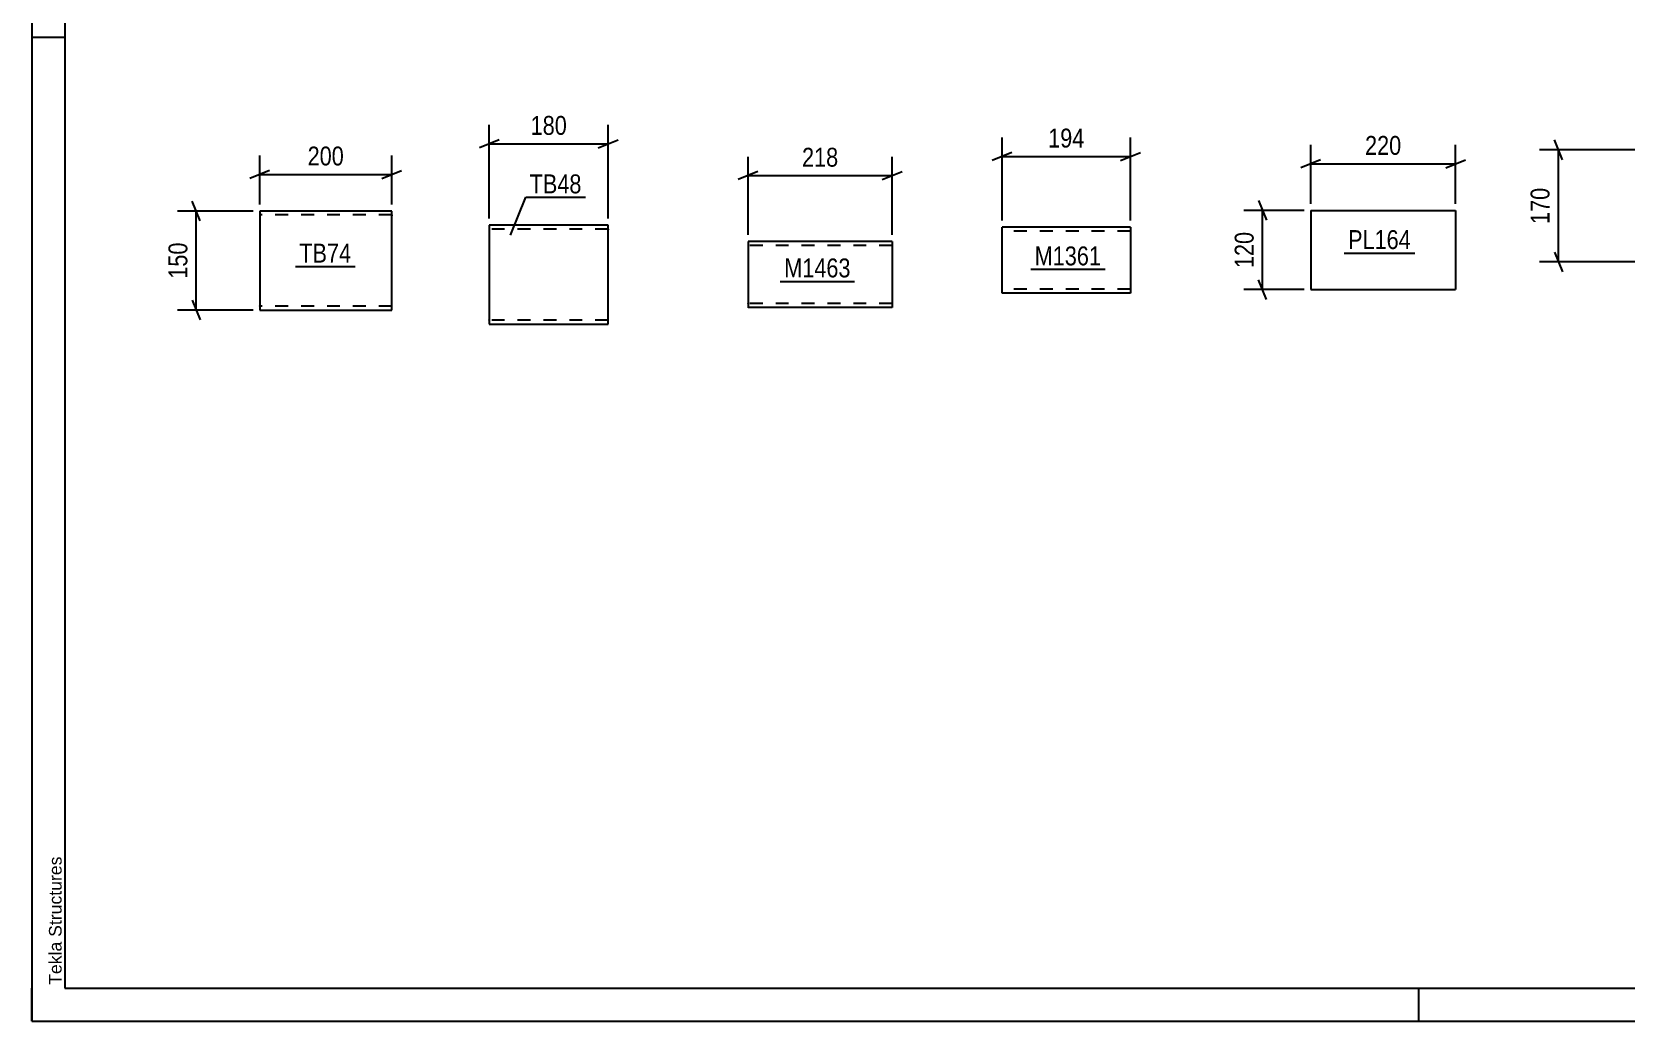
# Model space of a CAD drawing. Header units: millimetres. Extents: x 0 to 420, y 0 to 297.
# Drawn here: x 0 to 241.4, y 0 to 149.8 of the extents above; entities that cross this region are included whole.
import ezdxf

# ---------------------------------------------------------------- set-up
doc = ezdxf.new("R2010")
doc.units = ezdxf.units.MM
doc.linetypes.add('DXK_LINE_DOT2', pattern=[3.9198, 1.9599, -1.9599])
doc.styles.add('Arial', font='ARIAL.TTF', dxfattribs={"height": 0.2})
doc.styles.add('Arial Narrow', font='ARIALN.TTF', dxfattribs={"height": 0.2})

# ---------------------------------------------------------------- blocks, each defined once
blk = doc.blocks.new('Unknown-203762959-1135')
at = {"color": 5, "linetype": 'Continuous'}
for p, q in [((0, 297), (0, 0)), ((5, 292), (5, 5)), ((5, 149), (0, 149)), ((0, 0), (0, 5)), ((5, 5), (415, 5)), ((210, 0), (210, 5)), ((0, 0), (420, 0))]:
    blk.add_line(p, q, dxfattribs=at)
at = {"color": 174, "linetype": 'Continuous', "style": 'Arial'}
blk.add_text('Tekla Structures', height=1.9102, rotation=90, dxfattribs=at).set_placement((4.5, 5.5))
blk = doc.blocks.new('Part-203762959-2860 - 2855')
at = {"color": 2, "linetype": 'Continuous'}
for p, q in [((54.49, 122.71), (34.49, 122.71)), ((34.49, 122.71), (34.49, 107.8)), ((54.49, 108.91), (54.49, 122.71)), ((54.49, 107.71), (54.49, 108.91)), ((34.49, 107.8), (34.49, 107.71)), ((34.49, 107.71), (54.49, 107.71))]:
    blk.add_line(p, q, dxfattribs=at)
at = {"color": 7, "linetype": 'DXK_LINE_DOT2'}
for p, q in [((54.49, 122.11), (34.49, 122.11)), ((54.49, 122.06), (54.49, 122.11)), ((54.49, 122.11), (54.49, 122.06)), ((54.49, 121.97), (54.49, 122.06)), ((54.49, 122.06), (54.49, 121.97)), ((54.49, 108.35), (54.49, 108.68)), ((34.49, 108.31), (34.49, 108.35)), ((54.49, 108.31), (34.49, 108.31)), ((54.49, 108.31), (54.49, 108.35))]:
    blk.add_line(p, q, dxfattribs=at)
blk = doc.blocks.new('Part-203762959-2932 - 2918')
at = {"color": 2, "linetype": 'Continuous'}
for p, q in [((193.63, 122.81), (193.63, 110.81)), ((193.63, 122.81), (215.58, 122.81)), ((215.58, 122.81), (215.58, 110.81)), ((193.63, 110.81), (215.58, 110.81))]:
    blk.add_line(p, q, dxfattribs=at)
blk = doc.blocks.new('Part-203762959-3198 - 3191')
at = {"color": 2, "linetype": 'Continuous'}
for p, q in [((69.26, 120.58), (69.26, 105.67)), ((87.26, 120.58), (69.26, 120.58)), ((87.26, 106.78), (87.26, 120.58)), ((87.26, 105.58), (87.26, 106.78)), ((69.26, 105.67), (69.26, 105.58)), ((69.26, 105.58), (87.26, 105.58))]:
    blk.add_line(p, q, dxfattribs=at)
at = {"color": 7, "linetype": 'DXK_LINE_DOT2'}
for p, q in [((87.26, 119.98), (69.26, 119.98)), ((87.26, 119.98), (87.26, 119.94)), ((87.26, 119.94), (87.26, 119.98)), ((87.26, 119.84), (87.26, 119.94)), ((87.26, 119.94), (87.26, 119.84)), ((69.26, 106.18), (69.26, 106.23)), ((87.26, 106.23), (87.26, 106.55)), ((87.26, 106.18), (87.26, 106.23)), ((87.26, 106.18), (69.26, 106.18))]:
    blk.add_line(p, q, dxfattribs=at)
blk = doc.blocks.new('Part-203762959-7638 - 7634')
at = {"color": 2, "linetype": 'Continuous'}
for p, q in [((166.34, 120.27), (146.9, 120.27)), ((146.9, 110.36), (146.9, 120.27)), ((166.34, 120.27), (166.34, 110.27)), ((146.9, 110.27), (146.9, 110.36)), ((166.34, 110.27), (146.9, 110.27))]:
    blk.add_line(p, q, dxfattribs=at)
at = {"color": 7, "linetype": 'DXK_LINE_DOT2'}
for p, q in [((166.34, 119.67), (146.9, 119.67)), ((146.9, 110.87), (146.9, 110.92)), ((166.34, 110.87), (146.9, 110.87)), ((166.34, 110.87), (166.34, 110.92))]:
    blk.add_line(p, q, dxfattribs=at)
blk = doc.blocks.new('Part-203762959-8372 - 8368')
at = {"color": 2, "linetype": 'Continuous'}
for p, q in [((130.26, 118.08), (108.44, 118.08)), ((108.44, 118.08), (108.44, 108.17)), ((130.26, 118.08), (130.26, 108.08)), ((108.44, 108.08), (108.44, 108.17)), ((130.26, 108.08), (108.44, 108.08))]:
    blk.add_line(p, q, dxfattribs=at)
at = {"color": 7, "linetype": 'DXK_LINE_DOT2'}
for p, q in [((130.26, 117.48), (108.44, 117.48)), ((108.44, 108.68), (108.44, 108.73)), ((130.26, 108.68), (108.44, 108.68)), ((130.26, 108.68), (130.26, 108.73))]:
    blk.add_line(p, q, dxfattribs=at)
blk = doc.blocks.new('StraightDimension-203762959-2873 - 2855')
at = {"color": 7, "linetype": 'Continuous'}
for p, q in [((34.49, 123.71), (34.49, 131.11)), ((54.49, 123.71), (54.49, 131.11)), ((35.99, 128.86), (32.99, 127.66)), ((34.49, 128.26), (54.49, 128.26)), ((52.99, 127.66), (55.99, 128.86))]:
    blk.add_line(p, q, dxfattribs=at)
at = {"color": 0}
blk.add_wipeout([(47.83, 129.01), (47.83, 133.21), (41.15, 133.21), (41.15, 129.01)], dxfattribs=at)
at = {"color": 3, "style": 'Arial Narrow'}
blk.add_text('200', height=2.863, dxfattribs=at).set_placement((41.75, 129.61))
blk = doc.blocks.new('StraightDimension-203762959-2862 - 2855')
at = {"color": 7, "linetype": 'Continuous'}
for p, q in [((25.49, 121.21), (24.29, 124.21)), ((33.49, 122.71), (22.04, 122.71)), ((24.89, 107.71), (24.89, 122.71)), ((24.29, 109.21), (25.49, 106.21)), ((33.49, 107.71), (22.04, 107.71))]:
    blk.add_line(p, q, dxfattribs=at)
at = {"color": 0}
blk.add_wipeout([(24.14, 118.55), (19.94, 118.55), (19.94, 111.86), (24.14, 111.86)], dxfattribs=at)
at = {"color": 3, "style": 'Arial Narrow'}
blk.add_text('150', height=2.863, rotation=90.0002, dxfattribs=at).set_placement((23.54, 112.46))
blk = doc.blocks.new('StraightDimension-203762959-2934 - 2918')
at = {"color": 7, "linetype": 'Continuous'}
for p, q in [((195.13, 130.47), (192.13, 129.27)), ((193.63, 123.81), (193.63, 132.72)), ((214.08, 129.27), (217.08, 130.47)), ((215.58, 123.81), (215.58, 132.72)), ((193.63, 129.87), (215.58, 129.87))]:
    blk.add_line(p, q, dxfattribs=at)
at = {"color": 0}
blk.add_wipeout([(207.95, 130.62), (207.95, 134.82), (201.26, 134.82), (201.26, 130.62)], dxfattribs=at)
at = {"color": 3, "style": 'Arial Narrow'}
blk.add_text('220', height=2.863, dxfattribs=at).set_placement((201.86, 131.22))
blk = doc.blocks.new('StraightDimension-203762959-2945 - 2918')
at = {"color": 7, "linetype": 'Continuous'}
for p, q in [((185.74, 124.31), (186.94, 121.31)), ((192.63, 122.81), (183.49, 122.81)), ((186.34, 110.81), (186.34, 122.81)), ((186.94, 109.31), (185.74, 112.31)), ((192.63, 110.81), (183.49, 110.81))]:
    blk.add_line(p, q, dxfattribs=at)
at = {"color": 0}
blk.add_wipeout([(185.59, 120.16), (181.39, 120.16), (181.39, 113.47), (185.59, 113.47)], dxfattribs=at)
at = {"color": 3, "style": 'Arial Narrow'}
blk.add_text('120', height=2.863, rotation=90.0002, dxfattribs=at).set_placement((184.99, 114.07))
blk = doc.blocks.new('StraightDimension-203762959-3200 - 3191')
at = {"color": 7, "linetype": 'Continuous'}
for p, q in [((69.26, 121.58), (69.26, 135.75)), ((87.26, 121.58), (87.26, 135.75)), ((70.76, 133.5), (67.76, 132.3)), ((69.26, 132.9), (87.26, 132.9)), ((85.76, 132.3), (88.76, 133.5))]:
    blk.add_line(p, q, dxfattribs=at)
at = {"color": 0}
blk.add_wipeout([(81.6, 133.65), (81.6, 137.85), (74.92, 137.85), (74.92, 133.65)], dxfattribs=at)
at = {"color": 3, "style": 'Arial Narrow'}
blk.add_text('180', height=2.863, dxfattribs=at).set_placement((75.52, 134.25))
blk = doc.blocks.new('StraightDimension-203762959-2904 - 2887')
at = {"color": 7, "linetype": 'Continuous'}
for p, q in [((231.74, 130.49), (230.54, 133.49)), ((243.17, 131.99), (228.29, 131.99)), ((231.14, 114.99), (231.14, 131.99)), ((230.54, 116.49), (231.74, 113.49)), ((243.17, 114.99), (228.29, 114.99))]:
    blk.add_line(p, q, dxfattribs=at)
at = {"color": 0}
blk.add_wipeout([(230.39, 126.83), (226.19, 126.83), (226.19, 120.15), (230.39, 120.15)], dxfattribs=at)
at = {"color": 3, "style": 'Arial Narrow'}
blk.add_text('170', height=2.863, rotation=90.0002, dxfattribs=at).set_placement((229.79, 120.75))
blk = doc.blocks.new('StraightDimension-203762959-7640 - 7634')
at = {"color": 7, "linetype": 'Continuous'}
for p, q in [((146.9, 121.27), (146.9, 133.83)), ((166.34, 121.27), (166.34, 133.83)), ((148.4, 131.58), (145.4, 130.38)), ((146.9, 130.98), (166.34, 130.98)), ((164.84, 130.38), (167.84, 131.58))]:
    blk.add_line(p, q, dxfattribs=at)
at = {"color": 0}
blk.add_wipeout([(159.96, 131.73), (159.96, 135.93), (153.28, 135.93), (153.28, 131.73)], dxfattribs=at)
at = {"color": 3, "style": 'Arial Narrow'}
blk.add_text('194', height=2.863, dxfattribs=at).set_placement((153.88, 132.33))
blk = doc.blocks.new('StraightDimension-203762959-8374 - 8368')
at = {"color": 7, "linetype": 'Continuous'}
for p, q in [((108.44, 119.08), (108.44, 130.93)), ((130.26, 119.08), (130.26, 130.93)), ((109.94, 128.68), (106.94, 127.48)), ((108.44, 128.08), (130.26, 128.08)), ((128.76, 127.48), (131.76, 128.68))]:
    blk.add_line(p, q, dxfattribs=at)
at = {"color": 0}
blk.add_wipeout([(122.69, 128.83), (122.69, 133.03), (116.01, 133.03), (116.01, 128.83)], dxfattribs=at)
at = {"color": 3, "style": 'Arial Narrow'}
blk.add_text('218', height=2.863, dxfattribs=at).set_placement((116.61, 129.43))
blk = doc.blocks.new('Mark-203762959-2858 - 2855')
at = {"color": 0}
blk.add_wipeout([(48.35, 114.9), (48.35, 117.9), (40.49, 117.9), (40.49, 114.9)], dxfattribs=at)
blk.add_wipeout([(48.35, 114.9), (48.35, 117.9), (40.49, 117.9), (40.49, 114.9)], dxfattribs=at)
at = {"color": 30, "linetype": 'Continuous'}
blk.add_line((39.89, 114.3), (48.95, 114.3), dxfattribs=at)
at = {"color": 3, "style": 'Arial Narrow'}
blk.add_text('TB74', height=2.863, dxfattribs=at).set_placement((40.49, 114.9))
blk = doc.blocks.new('Mark-203762959-2930 - 2918')
at = {"color": 0}
blk.add_wipeout([(208.79, 116.95), (208.79, 119.95), (199.29, 119.95), (199.29, 116.95)], dxfattribs=at)
blk.add_wipeout([(208.79, 116.95), (208.79, 119.95), (199.29, 119.95), (199.29, 116.95)], dxfattribs=at)
at = {"color": 30, "linetype": 'Continuous'}
blk.add_line((198.69, 116.35), (209.39, 116.35), dxfattribs=at)
at = {"color": 3, "style": 'Arial Narrow'}
blk.add_text('PL164', height=2.863, dxfattribs=at).set_placement((199.29, 116.95))
blk = doc.blocks.new('Mark-203762959-3194 - 3191')
at = {"color": 0}
blk.add_wipeout([(83.23, 125.39), (83.23, 128.39), (75.37, 128.39), (75.37, 125.39)], dxfattribs=at)
blk.add_wipeout([(83.23, 125.39), (83.23, 128.39), (75.37, 128.39), (75.37, 125.39)], dxfattribs=at)
at = {"color": 30, "linetype": 'Continuous'}
for p, q in [((72.48, 119.07), (74.77, 124.79)), ((74.77, 124.79), (83.83, 124.79))]:
    blk.add_line(p, q, dxfattribs=at)
at = {"color": 3, "style": 'Arial Narrow'}
blk.add_text('TB48', height=2.863, dxfattribs=at).set_placement((75.37, 125.39))
blk = doc.blocks.new('Mark-203762959-7636 - 7634')
at = {"color": 0}
blk.add_wipeout([(161.89, 114.48), (161.89, 117.48), (151.84, 117.48), (151.84, 114.48)], dxfattribs=at)
blk.add_wipeout([(161.89, 114.48), (161.89, 117.48), (151.84, 117.48), (151.84, 114.48)], dxfattribs=at)
at = {"color": 30, "linetype": 'Continuous'}
blk.add_line((151.24, 113.88), (162.49, 113.88), dxfattribs=at)
at = {"color": 3, "style": 'Arial Narrow'}
blk.add_text('M1361', height=2.863, dxfattribs=at).set_placement((151.84, 114.48))
blk = doc.blocks.new('Mark-203762959-8370 - 8368')
at = {"color": 0}
blk.add_wipeout([(123.97, 112.66), (123.97, 115.66), (113.92, 115.66), (113.92, 112.66)], dxfattribs=at)
blk.add_wipeout([(123.97, 112.66), (123.97, 115.66), (113.92, 115.66), (113.92, 112.66)], dxfattribs=at)
at = {"color": 30, "linetype": 'Continuous'}
blk.add_line((113.32, 112.06), (124.57, 112.06), dxfattribs=at)
at = {"color": 3, "style": 'Arial Narrow'}
blk.add_text('M1463', height=2.863, dxfattribs=at).set_placement((113.92, 112.66))

msp = doc.modelspace()

# ---------------------------------------------------------------- block references
for name in ['Unknown-203762959-1135', 'Part-203762959-2860 - 2855', 'Part-203762959-2932 - 2918', 'Part-203762959-3198 - 3191', 'Part-203762959-7638 - 7634', 'Part-203762959-8372 - 8368']:
    msp.add_blockref(name, (0, 0))

# ---------------------------------------------------------------- next in the draw order: block references
for name in ['StraightDimension-203762959-3200 - 3191', 'StraightDimension-203762959-7640 - 7634', 'StraightDimension-203762959-2873 - 2855', 'StraightDimension-203762959-8374 - 8368', 'StraightDimension-203762959-2934 - 2918', 'StraightDimension-203762959-2904 - 2887', 'Mark-203762959-2930 - 2918', 'Mark-203762959-2858 - 2855', 'Mark-203762959-7636 - 7634', 'Mark-203762959-8370 - 8368']:
    msp.add_blockref(name, (0, 0))

# ---------------------------------------------------------------- next in the draw order: block references
for name in ['Mark-203762959-3194 - 3191', 'StraightDimension-203762959-2862 - 2855', 'StraightDimension-203762959-2945 - 2918']:
    msp.add_blockref(name, (0, 0))

doc.saveas('drawing.dxf')
